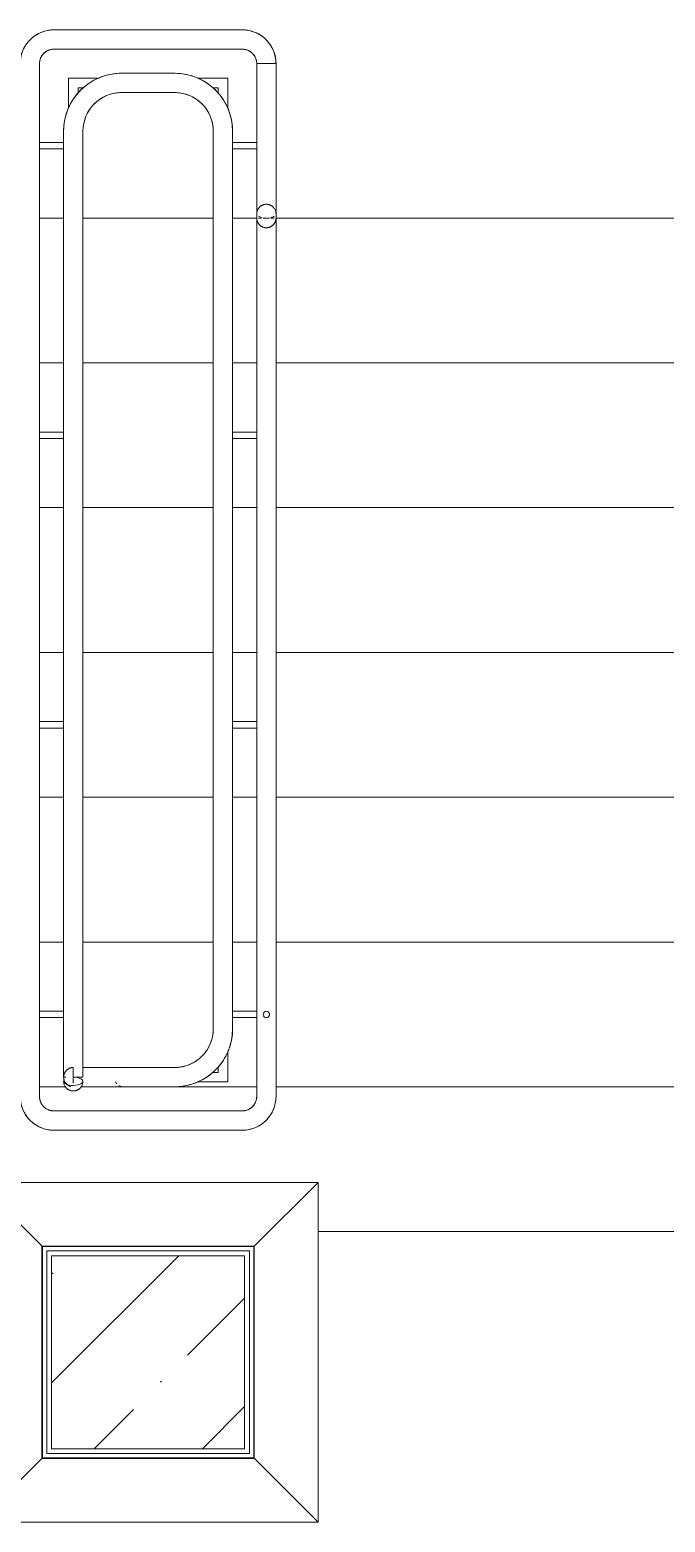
# Model space of a CAD drawing. Header units: millimetres. Extents: x -515342 to 330399, y -224905 to 507333.
# Drawn here: x -322338 to -321022, y -44051 to -40959 of the extents above; entities that cross this region are included whole.
import ezdxf

# ---------------------------------------------------------------- set-up
doc = ezdxf.new("R2010")
doc.units = ezdxf.units.MM
doc.layers.get('0').update_dxf_attribs({"lineweight": 0})
for name, color, linetype, lineweight in [('Лестницы', 7, 'Continuous', 0), ('Несущие колонны', 7, 'Continuous', 0), ('Ограждение', 7, 'Continuous', 0), ('Стены отделка', 7, 'Continuous', 0), ('Стены перегородки', 7, 'Continuous', 0), ('Стены штриховка', 7, 'Continuous', 0)]:
    doc.layers.add(name, color=color, linetype=linetype, lineweight=lineweight)

# ---------------------------------------------------------------- blocks, each defined once
blk = doc.blocks.new('Ограждение - АР_Ограждение_Балясина_D40_900-10028987-О_АР_П_1_0_000_План 1 этажа')
at = {"layer": 'Ограждение'}
for p, q in [((-20, 6.7), (-60, 6.7)), ((-60, -6.7), (-20, -6.7))]:
    blk.add_line(p, q, dxfattribs=at)
at = {"layer": 'Ограждение', "flags": 128}
for points in [[(-69.7, 6.7), (-68.6, 6.7), (-67.4, 6.7), (-66.3, 6.7), (-65.1, 6.7), (-63.9, 6.7), (-62.7, 6.7), (-61.5, 6.7), (-60.3, 6.7), (-60, 6.7)], [(-60, -6.7), (-61.2, -6.7), (-62.4, -6.7), (-63.6, -6.7), (-64.8, -6.7), (-66, -6.7), (-67.1, -6.7), (-68.3, -6.7), (-69.4, -6.7)]]:
    blk.add_lwpolyline(points, dxfattribs=at)
blk = doc.blocks.new('Ограждение - АР_Ограждение_Балясина_D40_900-10240718-О_АР_П_1_0_000_План 1 этажа')
at = {"layer": 'Ограждение'}
for p, q in [((-20, 6.7), (-60, 6.7)), ((-60, -6.7), (-20, -6.7))]:
    blk.add_line(p, q, dxfattribs=at)
at = {"layer": 'Ограждение', "flags": 128}
for points in [[(-69.7, 6.7), (-68.6, 6.7), (-67.4, 6.7), (-66.3, 6.7), (-65.1, 6.7), (-63.9, 6.7), (-62.7, 6.7), (-61.5, 6.7), (-60.3, 6.7), (-60, 6.7)], [(-60, -6.7), (-61.2, -6.7), (-62.4, -6.7), (-63.6, -6.7), (-64.8, -6.7), (-66, -6.7), (-67.1, -6.7), (-68.3, -6.7), (-69.4, -6.7)]]:
    blk.add_lwpolyline(points, dxfattribs=at)
blk = doc.blocks.new('Ограждение - АР_Ограждение_Балясина_D40_900-10240720-О_АР_П_1_0_000_План 1 этажа')
at = {"layer": 'Ограждение'}
for p, q in [((-20, 6.7), (-60, 6.7)), ((-60, -6.7), (-20, -6.7))]:
    blk.add_line(p, q, dxfattribs=at)
at = {"layer": 'Ограждение', "flags": 128}
for points in [[(-96.7, 0), (-96.7, 0.3), (-96.6, 0.5), (-96.6, 0.8), (-96.6, 1.1), (-96.5, 1.3), (-96.5, 1.6), (-96.4, 1.8), (-96.3, 2.1), (-96.2, 2.3), (-96.1, 2.6), (-96, 2.8), (-95.9, 3.1), (-95.8, 3.3)], [(-69.7, 6.7), (-68.6, 6.7), (-67.4, 6.7), (-66.3, 6.7), (-65.1, 6.7), (-63.9, 6.7), (-62.7, 6.7), (-61.5, 6.7), (-60.3, 6.7), (-60, 6.7)], [(-95.9, -3.1), (-96, -2.9), (-96.1, -2.7), (-96.2, -2.4), (-96.3, -2.2), (-96.4, -1.9), (-96.5, -1.7), (-96.5, -1.4), (-96.6, -1.1), (-96.6, -0.9), (-96.6, -0.6), (-96.7, -0.3), (-96.7, -0.1), (-96.7, 0)], [(-87.5, -6.7), (-88, -6.7), (-88.4, -6.7)], [(-60, -6.7), (-61.2, -6.7), (-62.4, -6.7), (-63.6, -6.7), (-64.8, -6.7), (-66, -6.7), (-67.1, -6.7), (-68.3, -6.7), (-69.4, -6.7)]]:
    blk.add_lwpolyline(points, dxfattribs=at)
at = {"layer": 'Ограждение'}
for start, end in [(360, 180), (180, 360)]:
    blk.add_arc((-90, 0), 6.67, start, end, dxfattribs=at)
blk = doc.blocks.new('Ограждение - Ограждение-9707916-О_АР_П_1_0_000_План 1 этажа')
at = {"layer": 'Ограждение'}
for p, q in [((52495, -5460), (52558.3, -5460)), ((52495, -5523.3), (52495, -5460)), ((52761.7, -5460), (52825, -5460)), ((52825, -5460), (52825, -5523.3)), ((52515, -5480), (52526.5, -5480)), ((52515, -5491.7), (52515, -5480)), ((52793.3, -5480), (52805, -5480)), ((52805, -5480), (52805, -5491.5)), ((52825, -7476.7), (52825, -7540)), ((52805, -7508.3), (52805, -7520)), ((52825, -7540), (52761.7, -7540)), ((52805, -7520), (52793.5, -7520))]:
    blk.add_line(p, q, dxfattribs=at)
at = {"extrusion": (0, 0, -1), "zscale": -1, "rotation": 180}
for name, p in [('Ограждение - АР_Ограждение_Балясина_D40_900-10028987-О_АР_П_1_0_000_План 1 этажа', (-52505, -5600)), ('Ограждение - АР_Ограждение_Балясина_D40_900-10240718-О_АР_П_1_0_000_План 1 этажа', (-52505, -6200)), ('Ограждение - АР_Ограждение_Балясина_D40_900-10240718-О_АР_П_1_0_000_План 1 этажа', (-52505, -6800)), ('Ограждение - АР_Ограждение_Балясина_D40_900-10240718-О_АР_П_1_0_000_План 1 этажа', (-52505, -7400))]:
    blk.add_blockref(name, p, dxfattribs=at)
at = {"extrusion": (0, 0, -1), "zscale": -1}
for name, p in [('Ограждение - АР_Ограждение_Балясина_D40_900-10028987-О_АР_П_1_0_000_План 1 этажа', (-52815, -5600)), ('Ограждение - АР_Ограждение_Балясина_D40_900-10240718-О_АР_П_1_0_000_План 1 этажа', (-52815, -6200)), ('Ограждение - АР_Ограждение_Балясина_D40_900-10240718-О_АР_П_1_0_000_План 1 этажа', (-52815, -6800)), ('Ограждение - АР_Ограждение_Балясина_D40_900-10240720-О_АР_П_1_0_000_План 1 этажа', (-52815, -7400))]:
    blk.add_blockref(name, p, dxfattribs=at)
blk = doc.blocks.new('Тип верхнего поручня - Верхний поручень_Внутренний_-9708042-О_АР_П_1_0_000_План 1 этажа')
at = {"layer": 'Ограждение'}
for p, q in [((52715, -5450), (52605, -5450)), ((52605, -5490), (52715, -5490)), ((52485, -5570), (52485, -5727.5)), ((52525, -5727.5), (52525, -5570)), ((52795, -5570), (52795, -5727.5)), ((52835, -5727.5), (52835, -5570)), ((52485, -5761.8), (52485, -7530)), ((52525, -7530), (52525, -5761.8)), ((52795, -5761.8), (52795, -7275.7)), ((52835, -7275.7), (52835, -5761.8)), ((52795, -7327.1), (52795, -7430)), ((52835, -7430), (52835, -7327.1)), ((52609.6, -7510), (52525, -7510)), ((52715, -7510), (52689.6, -7510)), ((52507.1, -7530), (52505, -7530)), ((52520, -7550), (52609.6, -7550)), ((52689.6, -7550), (52715, -7550))]:
    blk.add_line(p, q, dxfattribs=at)
at = {"layer": 'Ограждение', "flags": 128}
for points in [[(52605, -5450), (52600.2, -5450.1), (52595.4, -5450.4), (52590.6, -5450.9), (52585.9, -5451.5), (52581.2, -5452.4), (52576.5, -5453.4), (52571.8, -5454.7), (52567.3, -5456.1), (52562.7, -5457.7), (52558.3, -5459.5), (52553.9, -5461.4), (52549.6, -5463.6), (52545.4, -5465.9), (52541.3, -5468.3), (52537.2, -5471), (52533.3, -5473.7), (52529.5, -5476.7), (52525.9, -5479.8), (52522.3, -5483), (52518.9, -5486.4), (52515.6, -5489.9), (52512.5, -5493.5), (52509.5, -5497.3), (52506.7, -5501.2), (52504, -5505.2), (52501.5, -5509.3), (52499.2, -5513.4), (52497, -5517.7), (52495, -5522.1), (52493.2, -5526.5), (52491.5, -5531), (52490, -5535.6), (52488.8, -5540.2), (52487.7, -5544.9), (52486.7, -5549.6), (52486, -5554.3), (52485.5, -5559.1), (52485.2, -5563.9), (52485, -5568.7), (52485, -5570)], [(52835, -5570), (52834.9, -5565.2), (52834.6, -5560.4), (52834.1, -5555.6), (52833.5, -5550.9), (52832.6, -5546.2), (52831.6, -5541.5), (52830.3, -5536.8), (52828.9, -5532.3), (52827.3, -5527.7), (52825.5, -5523.3), (52823.6, -5518.9), (52821.4, -5514.6), (52819.1, -5510.4), (52816.7, -5506.3), (52814, -5502.2), (52811.3, -5498.3), (52808.3, -5494.5), (52805.2, -5490.9), (52802, -5487.3), (52798.6, -5483.9), (52795.1, -5480.6), (52791.5, -5477.5), (52787.7, -5474.5), (52783.8, -5471.7), (52779.8, -5469), (52775.7, -5466.5), (52771.6, -5464.2), (52767.3, -5462), (52762.9, -5460), (52758.5, -5458.2), (52754, -5456.5), (52749.4, -5455), (52744.8, -5453.8), (52740.1, -5452.7), (52735.4, -5451.7), (52730.7, -5451), (52725.9, -5450.5), (52721.1, -5450.2), (52716.3, -5450), (52715, -5450)], [(52525, -5570), (52525.1, -5566.8), (52525.3, -5563.6), (52525.6, -5560.4), (52526, -5557.3), (52526.6, -5554.1), (52527.3, -5551), (52528.1, -5547.9), (52529.1, -5544.8), (52530.1, -5541.8), (52531.3, -5538.8), (52532.6, -5535.9), (52534, -5533.1), (52535.6, -5530.2), (52537.2, -5527.5), (52539, -5524.8), (52540.8, -5522.2), (52542.8, -5519.7), (52544.9, -5517.2), (52547, -5514.9), (52549.3, -5512.6), (52551.6, -5510.4), (52554, -5508.3), (52556.5, -5506.4), (52559.1, -5504.5), (52561.8, -5502.7), (52564.5, -5501), (52567.3, -5499.4), (52570.1, -5498), (52573.1, -5496.7), (52576, -5495.4), (52579, -5494.3), (52582.1, -5493.4), (52585.1, -5492.5), (52588.3, -5491.8), (52591.4, -5491.2), (52594.6, -5490.7), (52597.7, -5490.3), (52600.9, -5490.1), (52604.1, -5490), (52605, -5490)], [(52715, -5490), (52718.2, -5490.1), (52721.4, -5490.3), (52724.6, -5490.6), (52727.7, -5491), (52730.9, -5491.6), (52734, -5492.3), (52737.1, -5493.1), (52740.2, -5494.1), (52743.2, -5495.1), (52746.2, -5496.3), (52749.1, -5497.6), (52751.9, -5499), (52754.8, -5500.6), (52757.5, -5502.2), (52760.2, -5504), (52762.8, -5505.8), (52765.3, -5507.8), (52767.8, -5509.9), (52770.1, -5512), (52772.4, -5514.3), (52774.6, -5516.6), (52776.7, -5519), (52778.6, -5521.5), (52780.5, -5524.1), (52782.3, -5526.8), (52784, -5529.5), (52785.6, -5532.3), (52787, -5535.1), (52788.3, -5538.1), (52789.6, -5541), (52790.7, -5544), (52791.6, -5547.1), (52792.5, -5550.1), (52793.2, -5553.3), (52793.8, -5556.4), (52794.3, -5559.6), (52794.7, -5562.7), (52794.9, -5565.9), (52795, -5569.1), (52795, -5570)], [(52485, -5727.5), (52485, -5730.7), (52485, -5733.9), (52485, -5737), (52485, -5740.2), (52485, -5743.4), (52485, -5746.5), (52485, -5749.6), (52485, -5752.6), (52485, -5755.6), (52485, -5758.6), (52485, -5761.5), (52485, -5761.8)], [(52525, -5761.8), (52525, -5758.9), (52525, -5755.9), (52525, -5752.9), (52525, -5749.8), (52525, -5746.7), (52525, -5743.6), (52525, -5740.5), (52525, -5737.3), (52525, -5734.1), (52525, -5730.9), (52525, -5727.7), (52525, -5727.5)], [(52795, -5727.5), (52795, -5730.7), (52795, -5733.9), (52795, -5737), (52795, -5740.2), (52795, -5743.4), (52795, -5746.5), (52795, -5749.6), (52795, -5752.6), (52795, -5755.6), (52795, -5758.6), (52795, -5761.5), (52795, -5761.8)], [(52835, -5761.8), (52835, -5758.9), (52835, -5755.9), (52835, -5752.9), (52835, -5749.8), (52835, -5746.7), (52835, -5743.6), (52835, -5740.5), (52835, -5737.3), (52835, -5734.1), (52835, -5730.9), (52835, -5727.7), (52835, -5727.5)], [(52795, -7327.1), (52795, -7322.3), (52795, -7317.6), (52795, -7312.8), (52795, -7308), (52795, -7303.3), (52795, -7298.6), (52795, -7294), (52795, -7289.4), (52795, -7284.9), (52795, -7280.4), (52795, -7276), (52795, -7275.7)], [(52835, -7275.7), (52835, -7280), (52835, -7284.5), (52835, -7289), (52835, -7293.6), (52835, -7298.2), (52835, -7302.9), (52835, -7307.6), (52835, -7312.4), (52835, -7317.1), (52835, -7321.9), (52835, -7326.7), (52835, -7327.1)], [(52715, -7550), (52719.8, -7549.9), (52724.6, -7549.6), (52729.4, -7549.1), (52734.1, -7548.5), (52738.8, -7547.6), (52743.5, -7546.6), (52748.2, -7545.3), (52752.7, -7543.9), (52757.3, -7542.3), (52761.7, -7540.5), (52766.1, -7538.6), (52770.4, -7536.4), (52774.6, -7534.1), (52778.7, -7531.7), (52782.8, -7529), (52786.7, -7526.3), (52790.5, -7523.3), (52794.1, -7520.2), (52797.7, -7517), (52801.1, -7513.6), (52804.4, -7510.1), (52807.5, -7506.5), (52810.5, -7502.7), (52813.3, -7498.8), (52816, -7494.8), (52818.5, -7490.7), (52820.8, -7486.6), (52823, -7482.3), (52825, -7477.9), (52826.8, -7473.5), (52828.5, -7469), (52830, -7464.4), (52831.2, -7459.8), (52832.3, -7455.1), (52833.3, -7450.4), (52834, -7445.7), (52834.5, -7440.9), (52834.8, -7436.1), (52835, -7431.3), (52835, -7430)], [(52795, -7430), (52794.9, -7433.2), (52794.7, -7436.4), (52794.4, -7439.6), (52794, -7442.7), (52793.4, -7445.9), (52792.7, -7449), (52791.9, -7452.1), (52790.9, -7455.2), (52789.9, -7458.2), (52788.7, -7461.2), (52787.4, -7464.1), (52786, -7466.9), (52784.4, -7469.8), (52782.8, -7472.5), (52781, -7475.2), (52779.2, -7477.8), (52777.2, -7480.3), (52775.1, -7482.8), (52773, -7485.1), (52770.7, -7487.4), (52768.4, -7489.6), (52766, -7491.7), (52763.5, -7493.6), (52760.9, -7495.5), (52758.2, -7497.3), (52755.5, -7499), (52752.7, -7500.6), (52749.9, -7502), (52746.9, -7503.3), (52744, -7504.6), (52741, -7505.7), (52737.9, -7506.6), (52734.9, -7507.5), (52731.7, -7508.2), (52728.6, -7508.8), (52725.4, -7509.3), (52722.3, -7509.7), (52719.1, -7509.9), (52715.9, -7510), (52715, -7510)], [(52689.6, -7510), (52686.4, -7510), (52683.2, -7510), (52680, -7510), (52676.9, -7510), (52673.7, -7510), (52670.6, -7510), (52667.5, -7510), (52664.4, -7510), (52661.4, -7510), (52658.4, -7510), (52655.5, -7510), (52652.7, -7510), (52649.8, -7510), (52647.1, -7510), (52644.4, -7510), (52641.8, -7510), (52639.3, -7510), (52636.8, -7510), (52634.5, -7510), (52632.2, -7510), (52630, -7510), (52627.9, -7510), (52626, -7510), (52624.1, -7510), (52622.3, -7510), (52620.6, -7510), (52619, -7510), (52617.6, -7510), (52616.3, -7510), (52615, -7510), (52613.9, -7510), (52613, -7510), (52612.1, -7510), (52611.4, -7510), (52610.8, -7510), (52610.3, -7510), (52609.9, -7510), (52609.7, -7510), (52609.6, -7510), (52609.6, -7510)], [(52609.6, -7550), (52609.7, -7550), (52609.9, -7550), (52610.2, -7550), (52610.6, -7550), (52611.2, -7550), (52611.9, -7550), (52612.7, -7550), (52613.7, -7550), (52614.7, -7550), (52615.9, -7550), (52617.2, -7550), (52618.6, -7550), (52620.2, -7550), (52621.8, -7550), (52623.6, -7550), (52625.4, -7550), (52627.4, -7550), (52629.5, -7550), (52631.6, -7550), (52633.9, -7550), (52636.2, -7550), (52638.6, -7550), (52641.1, -7550), (52643.7, -7550), (52646.4, -7550), (52649.1, -7550), (52651.9, -7550), (52654.7, -7550), (52657.7, -7550), (52660.6, -7550), (52663.6, -7550), (52666.7, -7550), (52669.7, -7550), (52672.9, -7550), (52676, -7550), (52679.2, -7550), (52682.3, -7550), (52685.5, -7550), (52688.7, -7550), (52689.6, -7550)]]:
    blk.add_lwpolyline(points, dxfattribs=at)
at = {"layer": 'Ограждение'}
for points in [[(52604.4, -7510.7), (52606.1, -7510.2), (52607.9, -7510), (52609.6, -7510)], [(52609.6, -7510), (52610, -7510), (52610.5, -7510), (52610.9, -7510)], [(52612.5, -7549.8), (52611.5, -7549.9), (52610.6, -7550), (52609.6, -7550)]]:
    blk.add_open_spline(points, degree=3, dxfattribs=at)
for points, knots in [([(52595.5, -7544.1), (52595.1, -7543.8), (52594.6, -7543.2), (52593.4, -7541.8), (52592.7, -7540.8), (52592.3, -7540)], [-0.75, -0.75, -0.75, -0.75, -0.72916667, -0.70833333, -0.66666667, -0.66666667, -0.66666667, -0.66666667]), ([(52609.6, -7550), (52607.9, -7550), (52605.2, -7549.7), (52601.9, -7548.5), (52600.4, -7547.8), (52599.6, -7547.3)], [-1, -1, -1, -1, -0.9166667, -0.875, -0.8333333, -0.8333333, -0.8333333, -0.8333333])]:
    blk.add_open_spline(points, degree=3, knots=knots, dxfattribs=at)
blk = doc.blocks.new('Тип верхнего поручня - АР_Ограждение_Ограничение_D40-V54-О_АР_П_1_0_000_План 1 этажа')
at = {"layer": 'Ограждение', "flags": 128}
for points in [[(52485, -7538.6), (52485.1, -7540.4), (52485.3, -7542.3), (52485.7, -7544), (52486.3, -7545.6), (52486.9, -7547.1), (52487.6, -7548.5), (52488.4, -7549.7), (52489.2, -7550.8), (52490, -7551.8), (52490.8, -7552.6), (52491.5, -7553.4), (52492.3, -7554), (52493, -7554.6), (52493.7, -7555.1), (52494.4, -7555.5), (52495, -7555.9), (52495.6, -7556.2), (52496.2, -7556.5), (52496.8, -7556.8), (52497.3, -7557), (52497.8, -7557.2), (52498.3, -7557.4), (52498.8, -7557.6), (52499.2, -7557.7), (52499.7, -7557.9), (52500.1, -7558), (52500.5, -7558.1), (52500.9, -7558.2), (52501.3, -7558.2), (52501.7, -7558.3), (52502.1, -7558.4), (52502.5, -7558.4), (52502.8, -7558.5), (52503.2, -7558.5), (52503.5, -7558.5), (52503.9, -7558.5), (52504.2, -7558.6), (52504.6, -7558.6), (52504.9, -7558.6), (52505, -7558.6)], [(52525, -7538.6), (52524.9, -7540.4), (52524.7, -7542.3), (52524.3, -7544), (52523.7, -7545.6), (52523.1, -7547.1), (52522.4, -7548.5), (52521.6, -7549.7), (52520.8, -7550.8), (52520, -7551.8), (52519.2, -7552.6), (52518.5, -7553.4), (52517.7, -7554), (52517, -7554.6), (52516.3, -7555.1), (52515.6, -7555.5), (52515, -7555.9), (52514.4, -7556.2), (52513.8, -7556.5), (52513.2, -7556.8), (52512.7, -7557), (52512.2, -7557.2), (52511.7, -7557.4), (52511.2, -7557.6), (52510.8, -7557.7), (52510.3, -7557.9), (52509.9, -7558), (52509.5, -7558.1), (52509.1, -7558.2), (52508.7, -7558.2), (52508.3, -7558.3), (52507.9, -7558.4), (52507.5, -7558.4), (52507.2, -7558.5), (52506.8, -7558.5), (52506.5, -7558.5), (52506.1, -7558.5), (52505.8, -7558.6), (52505.4, -7558.6), (52505.1, -7558.6), (52505, -7558.6)]]:
    blk.add_lwpolyline(points, dxfattribs=at)
at = {"layer": 'Ограждение'}
for start_param, end_param in [(2.969507, 4.712389), (4.712389, 7.853982)]:
    blk.add_ellipse((52505, -7538.6), major_axis=(20, 0), ratio=0.429057, start_param=start_param, end_param=end_param, dxfattribs=at)
blk = doc.blocks.new('Тип верхнего поручня - АР_Ограждение_Ограничение_D40-V55-О_АР_П_1_0_000_План 1 этажа')
at = {"layer": 'Ограждение'}
for p, q in [((0, 0), (0, 12.5)), ((0, -20), (0, 0))]:
    blk.add_line(p, q, dxfattribs=at)
at = {"layer": 'Ограждение', "flags": 128}
for points in [[(20, 0), (20, -0.8), (19.9, -1.6), (19.9, -2.4), (19.7, -3.2), (19.6, -4), (19.4, -4.8), (19.2, -5.5), (19, -6.3), (18.7, -7), (18.4, -7.8), (18.1, -8.5), (17.7, -9.2), (17.4, -9.9), (16.9, -10.6), (16.5, -11.3), (16, -11.9), (15.6, -12.6), (15, -13.2), (14.5, -13.8), (13.9, -14.3), (13.3, -14.9), (12.7, -15.4), (12.1, -15.9), (11.5, -16.4), (10.8, -16.8), (10.1, -17.2), (9.4, -17.6), (8.7, -18), (8, -18.3), (7.2, -18.6), (6.5, -18.9), (5.7, -19.2), (5, -19.4), (4.2, -19.6), (3.4, -19.7), (2.6, -19.8), (1.8, -19.9), (1, -20), (0.2, -20), (0, -20)], [(5.5, 19.2), (6.3, 19), (7, 18.7), (7.8, 18.4), (8.5, 18.1), (9.2, 17.7), (9.9, 17.4), (10.6, 16.9), (11.3, 16.5), (11.9, 16), (12.6, 15.6), (13.2, 15), (13.8, 14.5), (14.3, 13.9), (14.9, 13.3), (15.4, 12.7), (15.9, 12.1), (16.4, 11.5), (16.8, 10.8), (17.2, 10.1), (17.6, 9.4), (18, 8.7), (18.3, 8), (18.6, 7.2), (18.9, 6.5), (19.2, 5.7), (19.4, 5), (19.6, 4.2), (19.7, 3.4), (19.8, 2.6), (19.9, 1.8), (20, 1), (20, 0.2), (20, 0)]]:
    blk.add_lwpolyline(points, dxfattribs=at)
blk = doc.blocks.new('Тип верхнего поручня - Верхний поручень_Внутренний_-V56-О_АР_П_1_0_000_План 1 этажа')
at = {"layer": 'Ограждение'}
for p, q in [((52605, -5450), (52715, -5450)), ((52605, -5490), (52715, -5490)), ((52485, -5727.5), (52485, -5570)), ((52525, -5727.5), (52525, -5570)), ((52795, -5570), (52795, -5727.5)), ((52835, -5570), (52835, -5727.5)), ((52485, -5770.4), (52485, -5727.5)), ((52525, -5770.4), (52525, -5727.5)), ((52795, -5727.5), (52795, -5770.4)), ((52835, -5727.5), (52835, -5770.4)), ((52485, -7530), (52485, -5770.4)), ((52525, -7530), (52525, -5770.4)), ((52795, -5770.4), (52795, -7284.2)), ((52835, -5770.4), (52835, -7284.2)), ((52795, -7284.2), (52795, -7327.1)), ((52835, -7284.2), (52835, -7327.1)), ((52795, -7327.1), (52795, -7430)), ((52835, -7327.1), (52835, -7430)), ((52589.6, -7510), (52525, -7510)), ((52689.6, -7510), (52589.6, -7510)), ((52715, -7510), (52689.6, -7510)), ((52485, -7530), (52489.5, -7530)), ((52505, -7530), (52525, -7530)), ((52589.6, -7550), (52520, -7550)), ((52689.6, -7550), (52589.6, -7550)), ((52715, -7550), (52689.6, -7550))]:
    blk.add_line(p, q, dxfattribs=at)
for centre, radius, start, end in [((52605, -5570), 120, 90, 180), ((52715, -5570), 120, 0, 90), ((52605, -5570), 80, 90, 180), ((52715, -5570), 80, 360, 90), ((52715, -7430), 80, 270, 0), ((52715, -7430), 120, 270, 0)]:
    blk.add_arc(centre, radius, start, end, dxfattribs=at)
blk = doc.blocks.new('Тип перил - Перила_Внутренний_-9708056-О_АР_П_1_0_000_План 1 этажа')
at = {"layer": 'Ограждение'}
for p, q in [((52855, -5360), (52465, -5360)), ((52465, -5400), (52855, -5400)), ((52395, -5430), (52395, -5738.7)), ((52435, -5738.7), (52435, -5430)), ((52885, -5430), (52885, -5738.7)), ((52925, -5738.7), (52925, -5430)), ((52395, -5751.6), (52395, -7531.2)), ((52435, -7531.2), (52435, -5751.6)), ((52885, -5751.6), (52885, -7531.2)), ((52925, -7531.2), (52925, -5751.6)), ((52395, -7561.3), (52395, -7570)), ((52435, -7570), (52435, -7561.3)), ((52885, -7561.3), (52885, -7570)), ((52925, -7570), (52925, -7561.3)), ((52855, -7600), (52465, -7600)), ((52465, -7640), (52855, -7640))]:
    blk.add_line(p, q, dxfattribs=at)
at = {"layer": 'Ограждение', "flags": 128}
for points in [[(52465, -5360), (52462.2, -5360.1), (52459.4, -5360.2), (52456.6, -5360.5), (52453.8, -5360.9), (52451.1, -5361.4), (52448.4, -5362), (52445.7, -5362.7), (52443, -5363.6), (52440.3, -5364.5), (52437.7, -5365.5), (52435.2, -5366.7), (52432.7, -5367.9), (52430.2, -5369.3), (52427.8, -5370.7), (52425.5, -5372.2), (52423.2, -5373.9), (52421, -5375.6), (52418.8, -5377.4), (52416.8, -5379.3), (52414.8, -5381.2), (52412.9, -5383.3), (52411, -5385.4), (52409.3, -5387.6), (52407.7, -5389.9), (52406.1, -5392.2), (52404.6, -5394.6), (52403.3, -5397), (52402, -5399.5), (52400.8, -5402), (52399.8, -5404.6), (52398.8, -5407.3), (52397.9, -5409.9), (52397.2, -5412.6), (52396.5, -5415.4), (52396, -5418.1), (52395.6, -5420.9), (52395.3, -5423.7), (52395.1, -5426.4), (52395, -5429.2), (52395, -5430)], [(52925, -5430), (52924.9, -5427.2), (52924.8, -5424.4), (52924.5, -5421.6), (52924.1, -5418.8), (52923.6, -5416.1), (52923, -5413.4), (52922.3, -5410.7), (52921.4, -5408), (52920.5, -5405.3), (52919.5, -5402.7), (52918.3, -5400.2), (52917.1, -5397.7), (52915.7, -5395.2), (52914.3, -5392.8), (52912.8, -5390.5), (52911.1, -5388.2), (52909.4, -5386), (52907.6, -5383.8), (52905.7, -5381.8), (52903.8, -5379.8), (52901.7, -5377.9), (52899.6, -5376), (52897.4, -5374.3), (52895.1, -5372.7), (52892.8, -5371.1), (52890.4, -5369.6), (52888, -5368.3), (52885.5, -5367), (52883, -5365.8), (52880.4, -5364.8), (52877.7, -5363.8), (52875.1, -5362.9), (52872.4, -5362.2), (52869.6, -5361.5), (52866.9, -5361), (52864.1, -5360.6), (52861.3, -5360.3), (52858.6, -5360.1), (52855.8, -5360), (52855, -5360)], [(52435, -5430), (52435, -5428.8), (52435.1, -5427.6), (52435.2, -5426.4), (52435.4, -5425.2), (52435.6, -5424), (52435.9, -5422.9), (52436.2, -5421.7), (52436.5, -5420.6), (52436.9, -5419.4), (52437.4, -5418.3), (52437.9, -5417.2), (52438.4, -5416.1), (52439, -5415.1), (52439.6, -5414.1), (52440.2, -5413.1), (52440.9, -5412.1), (52441.7, -5411.1), (52442.4, -5410.2), (52443.3, -5409.3), (52444.1, -5408.5), (52445, -5407.7), (52445.9, -5406.9), (52446.8, -5406.1), (52447.8, -5405.4), (52448.8, -5404.8), (52449.8, -5404.1), (52450.9, -5403.5), (52451.9, -5403), (52453, -5402.5), (52454.1, -5402), (52455.3, -5401.6), (52456.4, -5401.3), (52457.6, -5400.9), (52458.7, -5400.7), (52459.9, -5400.4), (52461.1, -5400.3), (52462.3, -5400.1), (52463.5, -5400), (52464.7, -5400), (52465, -5400)], [(52855, -5400), (52856.2, -5400), (52857.4, -5400.1), (52858.6, -5400.2), (52859.8, -5400.4), (52861, -5400.6), (52862.1, -5400.9), (52863.3, -5401.2), (52864.4, -5401.5), (52865.6, -5401.9), (52866.7, -5402.4), (52867.8, -5402.9), (52868.9, -5403.4), (52869.9, -5404), (52870.9, -5404.6), (52871.9, -5405.2), (52872.9, -5405.9), (52873.9, -5406.7), (52874.8, -5407.4), (52875.7, -5408.3), (52876.5, -5409.1), (52877.3, -5410), (52878.1, -5410.9), (52878.9, -5411.8), (52879.6, -5412.8), (52880.2, -5413.8), (52880.9, -5414.8), (52881.5, -5415.9), (52882, -5416.9), (52882.5, -5418), (52883, -5419.1), (52883.4, -5420.3), (52883.7, -5421.4), (52884.1, -5422.6), (52884.3, -5423.7), (52884.6, -5424.9), (52884.7, -5426.1), (52884.9, -5427.3), (52885, -5428.5), (52885, -5429.7), (52885, -5430)], [(52395, -5738.7), (52395, -5739.9), (52395, -5741.1), (52395, -5742.3), (52395, -5743.5), (52395, -5744.7), (52395, -5745.9), (52395, -5747), (52395, -5748.2), (52395, -5749.3), (52395, -5750.4), (52395, -5751.5), (52395, -5751.6)], [(52435, -5751.6), (52435, -5750.5), (52435, -5749.4), (52435, -5748.3), (52435, -5747.1), (52435, -5746), (52435, -5744.8), (52435, -5743.6), (52435, -5742.4), (52435, -5741.2), (52435, -5740), (52435, -5738.8), (52435, -5738.7)], [(52885, -5738.7), (52885, -5739.9), (52885, -5741.1), (52885, -5742.3), (52885, -5743.5), (52885, -5744.7), (52885, -5745.9), (52885, -5747), (52885, -5748.2), (52885, -5749.3), (52885, -5750.4), (52885, -5751.5), (52885, -5751.6)], [(52925, -5751.6), (52925, -5750.5), (52925, -5749.4), (52925, -5748.3), (52925, -5747.1), (52925, -5746), (52925, -5744.8), (52925, -5743.6), (52925, -5742.4), (52925, -5741.2), (52925, -5740), (52925, -5738.8), (52925, -5738.7)], [(52395, -7561.3), (52395, -7558.5), (52395, -7555.7), (52395, -7552.9), (52395, -7550.1), (52395, -7547.4), (52395, -7544.6), (52395, -7541.9), (52395, -7539.3), (52395, -7536.6), (52395, -7534), (52395, -7531.5), (52395, -7531.2)], [(52435, -7531.2), (52435, -7533.8), (52435, -7536.4), (52435, -7539), (52435, -7541.7), (52435, -7544.4), (52435, -7547.1), (52435, -7549.9), (52435, -7552.7), (52435, -7555.4), (52435, -7558.2), (52435, -7561), (52435, -7561.3)], [(52885, -7561.3), (52885, -7558.5), (52885, -7555.7), (52885, -7552.9), (52885, -7550.1), (52885, -7547.4), (52885, -7544.6), (52885, -7541.9), (52885, -7539.3), (52885, -7536.6), (52885, -7534), (52885, -7531.5), (52885, -7531.2)], [(52925, -7531.2), (52925, -7533.8), (52925, -7536.4), (52925, -7539), (52925, -7541.7), (52925, -7544.4), (52925, -7547.1), (52925, -7549.9), (52925, -7552.7), (52925, -7555.4), (52925, -7558.2), (52925, -7561), (52925, -7561.3)], [(52395, -7570), (52395.1, -7572.8), (52395.2, -7575.6), (52395.5, -7578.4), (52395.9, -7581.2), (52396.4, -7583.9), (52397, -7586.6), (52397.7, -7589.3), (52398.6, -7592), (52399.5, -7594.7), (52400.5, -7597.3), (52401.7, -7599.8), (52402.9, -7602.3), (52404.3, -7604.8), (52405.7, -7607.2), (52407.2, -7609.5), (52408.9, -7611.8), (52410.6, -7614), (52412.4, -7616.2), (52414.3, -7618.2), (52416.2, -7620.2), (52418.3, -7622.1), (52420.4, -7624), (52422.6, -7625.7), (52424.9, -7627.3), (52427.2, -7628.9), (52429.6, -7630.4), (52432, -7631.7), (52434.5, -7633), (52437, -7634.2), (52439.6, -7635.2), (52442.3, -7636.2), (52444.9, -7637.1), (52447.6, -7637.8), (52450.4, -7638.5), (52453.1, -7639), (52455.9, -7639.4), (52458.7, -7639.7), (52461.4, -7639.9), (52464.2, -7640), (52465, -7640)], [(52465, -7600), (52463.8, -7600), (52462.6, -7599.9), (52461.4, -7599.8), (52460.2, -7599.6), (52459, -7599.4), (52457.9, -7599.1), (52456.7, -7598.8), (52455.6, -7598.5), (52454.4, -7598.1), (52453.3, -7597.6), (52452.2, -7597.1), (52451.1, -7596.6), (52450.1, -7596), (52449.1, -7595.4), (52448.1, -7594.8), (52447.1, -7594.1), (52446.1, -7593.3), (52445.2, -7592.6), (52444.3, -7591.7), (52443.5, -7590.9), (52442.7, -7590), (52441.9, -7589.1), (52441.1, -7588.2), (52440.4, -7587.2), (52439.8, -7586.2), (52439.1, -7585.2), (52438.5, -7584.1), (52438, -7583.1), (52437.5, -7582), (52437, -7580.9), (52436.6, -7579.7), (52436.3, -7578.6), (52435.9, -7577.4), (52435.7, -7576.3), (52435.4, -7575.1), (52435.3, -7573.9), (52435.1, -7572.7), (52435, -7571.5), (52435, -7570.3), (52435, -7570)], [(52855, -7640), (52857.8, -7639.9), (52860.6, -7639.8), (52863.4, -7639.5), (52866.2, -7639.1), (52868.9, -7638.6), (52871.6, -7638), (52874.3, -7637.3), (52877, -7636.4), (52879.7, -7635.5), (52882.3, -7634.5), (52884.8, -7633.3), (52887.3, -7632.1), (52889.8, -7630.7), (52892.2, -7629.3), (52894.5, -7627.8), (52896.8, -7626.1), (52899, -7624.4), (52901.2, -7622.6), (52903.2, -7620.7), (52905.2, -7618.8), (52907.1, -7616.7), (52909, -7614.6), (52910.7, -7612.4), (52912.3, -7610.1), (52913.9, -7607.8), (52915.4, -7605.4), (52916.7, -7603), (52918, -7600.5), (52919.2, -7598), (52920.2, -7595.4), (52921.2, -7592.7), (52922.1, -7590.1), (52922.8, -7587.4), (52923.5, -7584.6), (52924, -7581.9), (52924.4, -7579.1), (52924.7, -7576.3), (52924.9, -7573.6), (52925, -7570.8), (52925, -7570)], [(52885, -7570), (52885, -7571.2), (52884.9, -7572.4), (52884.8, -7573.6), (52884.6, -7574.8), (52884.4, -7576), (52884.1, -7577.1), (52883.8, -7578.3), (52883.5, -7579.4), (52883.1, -7580.6), (52882.6, -7581.7), (52882.1, -7582.8), (52881.6, -7583.9), (52881, -7584.9), (52880.4, -7585.9), (52879.8, -7586.9), (52879.1, -7587.9), (52878.3, -7588.9), (52877.6, -7589.8), (52876.7, -7590.7), (52875.9, -7591.5), (52875, -7592.3), (52874.1, -7593.1), (52873.2, -7593.9), (52872.2, -7594.6), (52871.2, -7595.2), (52870.2, -7595.9), (52869.1, -7596.5), (52868.1, -7597), (52867, -7597.5), (52865.9, -7598), (52864.7, -7598.4), (52863.6, -7598.7), (52862.4, -7599.1), (52861.3, -7599.3), (52860.1, -7599.6), (52858.9, -7599.7), (52857.7, -7599.9), (52856.5, -7600), (52855.3, -7600), (52855, -7600)]]:
    blk.add_lwpolyline(points, dxfattribs=at)
at = {"layer": 'Ограждение'}
blk.add_ellipse((52905, -5751.6), major_axis=(20, 0), ratio=0.429057, start_param=3.141593, end_param=3.314153, dxfattribs=at)
blk = doc.blocks.new('Тип перил - АР_Ограждение_Ограничение_D40-V57-О_АР_П_1_0_000_План 1 этажа')
at = {"layer": 'Ограждение', "flags": 128}
for points in [[(52885, -5741.4), (52885.1, -5739.6), (52885.3, -5737.7), (52885.7, -5736), (52886.3, -5734.4), (52886.9, -5732.9), (52887.6, -5731.5), (52888.4, -5730.3), (52889.2, -5729.2), (52890, -5728.2), (52890.8, -5727.4), (52891.5, -5726.6), (52892.3, -5726), (52893, -5725.4), (52893.7, -5724.9), (52894.4, -5724.5), (52895, -5724.1), (52895.6, -5723.8), (52896.2, -5723.5), (52896.8, -5723.2), (52897.3, -5723), (52897.8, -5722.8), (52898.3, -5722.6), (52898.8, -5722.4), (52899.2, -5722.3), (52899.7, -5722.1), (52900.1, -5722), (52900.5, -5721.9), (52900.9, -5721.8), (52901.3, -5721.8), (52901.7, -5721.7), (52902.1, -5721.6), (52902.5, -5721.6), (52902.8, -5721.5), (52903.2, -5721.5), (52903.5, -5721.5), (52903.9, -5721.5), (52904.2, -5721.4), (52904.6, -5721.4), (52904.9, -5721.4), (52905, -5721.4)], [(52925, -5741.4), (52924.9, -5739.6), (52924.7, -5737.7), (52924.3, -5736), (52923.7, -5734.4), (52923.1, -5732.9), (52922.4, -5731.5), (52921.6, -5730.3), (52920.8, -5729.2), (52920, -5728.2), (52919.2, -5727.4), (52918.5, -5726.6), (52917.7, -5726), (52917, -5725.4), (52916.3, -5724.9), (52915.6, -5724.5), (52915, -5724.1), (52914.4, -5723.8), (52913.8, -5723.5), (52913.2, -5723.2), (52912.7, -5723), (52912.2, -5722.8), (52911.7, -5722.6), (52911.2, -5722.4), (52910.8, -5722.3), (52910.3, -5722.1), (52909.9, -5722), (52909.5, -5721.9), (52909.1, -5721.8), (52908.7, -5721.8), (52908.3, -5721.7), (52907.9, -5721.6), (52907.5, -5721.6), (52907.2, -5721.5), (52906.8, -5721.5), (52906.5, -5721.5), (52906.1, -5721.5), (52905.8, -5721.4), (52905.4, -5721.4), (52905.1, -5721.4), (52905, -5721.4)]]:
    blk.add_lwpolyline(points, dxfattribs=at)
at = {"layer": 'Ограждение'}
for start_param, end_param in [(3.757146, 4.186638), (4.419699, 4.712389), (4.712389, 5.004131), (5.213006, 5.667647)]:
    blk.add_ellipse((52905, -5741.4), major_axis=(20, 0), ratio=0.429057, start_param=start_param, end_param=end_param, dxfattribs=at)
blk = doc.blocks.new('Тип перил - АР_Ограждение_Ограничение_D40-V58-О_АР_П_1_0_000_План 1 этажа')
at = {"layer": 'Ограждение'}
for p, q in [((0, 9.6), (0, 16.5)), ((0, 0), (0, 6.4)), ((0, -6.4), (0, 0)), ((0, -16.5), (0, -10))]:
    blk.add_line(p, q, dxfattribs=at)
at = {"layer": 'Ограждение', "flags": 128}
for points in [[(0, 20), (0.8, 20), (1.6, 19.9), (2.4, 19.9), (3.2, 19.7), (4, 19.6), (4.8, 19.4), (5.5, 19.2), (6.3, 19), (7, 18.7), (7.8, 18.4), (8.5, 18.1), (9.2, 17.7), (9.9, 17.4), (10.6, 16.9), (11.3, 16.5), (11.9, 16), (12.6, 15.6), (13.2, 15), (13.8, 14.5), (14.3, 13.9), (14.9, 13.3), (15.4, 12.7), (15.9, 12.1), (16.4, 11.5), (16.8, 10.8), (17.2, 10.1), (17.6, 9.4), (18, 8.7), (18.3, 8), (18.6, 7.2), (18.9, 6.5), (19.2, 5.7), (19.4, 5), (19.6, 4.2), (19.7, 3.4), (19.8, 2.6), (19.9, 1.8), (20, 1), (20, 0.2), (20, 0)], [(20, 0), (20, -0.8), (19.9, -1.6), (19.9, -2.4), (19.7, -3.2), (19.6, -4), (19.4, -4.8), (19.2, -5.5), (19, -6.3), (18.7, -7), (18.4, -7.8), (18.1, -8.5), (17.7, -9.2), (17.4, -9.9), (16.9, -10.6), (16.5, -11.3), (16, -11.9), (15.6, -12.6), (15, -13.2), (14.5, -13.8), (13.9, -14.3), (13.3, -14.9), (12.7, -15.4), (12.1, -15.9), (11.5, -16.4), (10.8, -16.8), (10.1, -17.2), (9.4, -17.6), (8.7, -18), (8, -18.3), (7.2, -18.6), (6.5, -18.9), (5.7, -19.2), (5, -19.4), (4.2, -19.6), (3.4, -19.7), (2.6, -19.8), (1.8, -19.9), (1, -20), (0.2, -20), (0, -20)]]:
    blk.add_lwpolyline(points, dxfattribs=at)
blk = doc.blocks.new('Тип перил - Перила_Внутренний_-V59-О_АР_П_1_0_000_План 1 этажа')
at = {"layer": 'Ограждение'}
for p, q in [((52465, -5360), (52855, -5360)), ((52465, -5400), (52855, -5400)), ((52395, -5738.7), (52395, -5430)), ((52435, -5738.7), (52435, -5430)), ((52925, -5430), (52885, -5430)), ((52925, -5430), (52885, -5430)), ((52885, -5430), (52885, -5738.7)), ((52925, -5430), (52925, -5738.7)), ((52395, -5760.2), (52395, -5738.7)), ((52435, -5760.2), (52435, -5738.7)), ((52885, -5738.7), (52885, -5760.2)), ((52925, -5738.7), (52925, -5760.2)), ((52395, -7539.8), (52395, -5760.2)), ((52435, -7539.8), (52435, -5760.2)), ((52885, -5760.2), (52885, -7539.8)), ((52925, -5760.2), (52925, -7539.8)), ((52395, -7561.3), (52395, -7539.8)), ((52435, -7561.3), (52435, -7539.8)), ((52885, -7539.8), (52885, -7561.3)), ((52925, -7539.8), (52925, -7561.3)), ((52395, -7570), (52395, -7561.3)), ((52435, -7570), (52435, -7561.3)), ((52885, -7561.3), (52885, -7570)), ((52925, -7561.3), (52925, -7570)), ((52855, -7600), (52465, -7600)), ((52855, -7640), (52465, -7640))]:
    blk.add_line(p, q, dxfattribs=at)
for centre, radius, start, end in [((52465, -5430), 70, 90, 180), ((52855, -5430), 70, 360, 90), ((52465, -5430), 30, 90, 180), ((52855, -5430), 30, 0, 90), ((52465, -7570), 70, 180, 270), ((52465, -7570), 30, 180, 270), ((52855, -7570), 30, 270, 0), ((52855, -7570), 70, 270, 0)]:
    blk.add_arc(centre, radius, start, end, dxfattribs=at)
blk = doc.blocks.new('Ограждение - Ограждение-10130583-О_АР_П_1_0_000_План 1 этажа')
at = {"layer": 'Ограждение'}
for p, q in [((52441, -7881), (52308, -7748)), ((52308, -7748), (52308, -8452)), ((53012, -7748), (52308, -7748)), ((53012, -7748), (52879, -7881)), ((53012, -7748), (53012, -8452)), ((52441, -8319), (52308, -8452)), ((52879, -8319), (53012, -8452)), ((53012, -8452), (52308, -8452))]:
    blk.add_line(p, q, dxfattribs=at)
blk = doc.blocks.new('СД_Люблино_Фасады_rvt-1-О_АР_П_1_0_000_План 1 этажа')
at = {"layer": 'Лестницы'}
for p, q in [((52434.6, -5750), (52485, -5750)), ((52434.6, -5750), (52485, -5750)), ((52525, -5750), (52795, -5750)), ((52525, -5750), (52795, -5750)), ((52835, -5750), (52885, -5750)), ((52835, -5750), (52885, -5750)), ((52925, -5750), (55985.4, -5750)), ((52925, -5750), (55985.4, -5750)), ((52435, -6050), (52485, -6050)), ((52435, -6050), (52485, -6050)), ((52525, -6050), (52795, -6050)), ((52525, -6050), (52795, -6050)), ((52835, -6050), (52885, -6050)), ((52835, -6050), (52885, -6050)), ((52925, -6050), (55985, -6050)), ((52925, -6050), (55985, -6050)), ((52435, -6350), (52485, -6350)), ((52435, -6350), (52485, -6350)), ((52525, -6350), (52795, -6350)), ((52525, -6350), (52795, -6350)), ((52835, -6350), (52885, -6350)), ((52835, -6350), (52885, -6350)), ((52925, -6350), (55985, -6350)), ((52925, -6350), (55985, -6350)), ((52435, -6650), (52485, -6650)), ((52435, -6650), (52485, -6650)), ((52525, -6650), (52795, -6650)), ((52525, -6650), (52795, -6650)), ((52835, -6650), (52885, -6650)), ((52835, -6650), (52885, -6650)), ((52925, -6650), (55985, -6650)), ((52925, -6650), (55985, -6650)), ((52435, -6950), (52485, -6950)), ((52435, -6950), (52485, -6950)), ((52525, -6950), (52795, -6950)), ((52525, -6950), (52795, -6950)), ((52835, -6950), (52885, -6950)), ((52835, -6950), (52885, -6950)), ((52925, -6950), (55985, -6950)), ((52925, -6950), (55985, -6950)), ((52435, -7250), (52485, -7250)), ((52435, -7250), (52485, -7250)), ((52525, -7250), (52795, -7250)), ((52525, -7250), (52795, -7250)), ((52835, -7250), (52885, -7250)), ((52835, -7250), (52885, -7250)), ((52925, -7250), (55985, -7250)), ((52925, -7250), (55985, -7250)), ((52435, -7550), (52489.7, -7550)), ((52435, -7550), (52489.7, -7550)), ((52609.6, -7550), (52615.7, -7550)), ((52609.6, -7550), (52615.7, -7550)), ((52715, -7550), (52885, -7550)), ((52715, -7550), (52885, -7550)), ((52925, -7550), (55985, -7550)), ((52925, -7550), (55985, -7550)), ((53012, -7850), (55898, -7850)), ((53012, -7850), (55898, -7850))]:
    blk.add_line(p, q, dxfattribs=at)
at = {"layer": 'Стены отделка', "lineweight": 9}
for p, q in [((52441, -7880), (52440, -7880)), ((52440, -7880), (52440, -8320)), ((52450, -7880), (52441, -7880)), ((52860, -7880), (52460, -7880)), ((52879, -7880), (52870, -7880)), ((52880, -7880), (52879, -7880)), ((52880, -8300), (52880, -7880)), ((52880, -8319), (52880, -8310)), ((52440, -8320), (52441, -8320)), ((52441, -8320), (52450, -8320)), ((52460, -8320), (52880, -8320)), ((52880, -8320), (52880, -8319))]:
    blk.add_line(p, q, dxfattribs=at)
at = {"layer": 'Стены перегородки'}
for p, q in [((52460, -7880), (52450, -7880)), ((52870, -7880), (52860, -7880)), ((52450, -7890), (52460, -7890)), ((52450, -7890), (52450, -8310)), ((52860, -7890), (52460, -7890)), ((52860, -7890), (52870, -7890)), ((52870, -8300), (52870, -7890)), ((52460, -8310), (52450, -8310)), ((52460, -8310), (52870, -8310)), ((52870, -8300), (52870, -8310)), ((52880, -8310), (52880, -8300)), ((52450, -8320), (52460, -8320))]:
    blk.add_line(p, q, dxfattribs=at)
at = {"layer": 'Стены штриховка'}
for p, q in [((52441, -7880), (52440, -7880)), ((52440, -7880), (52440, -7881)), ((52440, -7881), (52441, -7881)), ((52441, -7880), (52441, -7881)), ((52441, -7881), (52450, -7881)), ((52441, -7881), (52441, -8319)), ((52460, -7880), (52450, -7880)), ((52450, -7881), (52450, -7880)), ((52450, -7881), (52460, -7881)), ((52860, -7881), (52460, -7881)), ((52870, -7880), (52860, -7880)), ((52860, -7881), (52870, -7881)), ((52870, -7880), (52870, -7881)), ((52870, -7881), (52879, -7881)), ((52880, -7880), (52879, -7880)), ((52879, -7881), (52879, -7880)), ((52879, -7881), (52880, -7881)), ((52879, -8300), (52879, -7881)), ((52880, -7881), (52880, -7880)), ((52879, -8300), (52879, -8310)), ((52879, -8310), (52879, -8319)), ((52880, -8310), (52879, -8310)), ((52880, -8310), (52880, -8300)), ((52441, -8319), (52440, -8319)), ((52440, -8319), (52440, -8320)), ((52440, -8320), (52441, -8320)), ((52441, -8319), (52441, -8320)), ((52450, -8319), (52441, -8319)), ((52460, -8319), (52450, -8319)), ((52450, -8320), (52450, -8319)), ((52450, -8320), (52460, -8320)), ((52460, -8319), (52879, -8319)), ((52879, -8319), (52880, -8319)), ((52879, -8319), (52879, -8320)), ((52879, -8320), (52880, -8320)), ((52880, -8320), (52880, -8319))]:
    blk.add_line(p, q, dxfattribs=at)
at = {"layer": 'Ограждение', "lineweight": 9}
for name in ['Тип перил - Перила_Внутренний_-9708056-О_АР_П_1_0_000_План 1 этажа', 'Тип перил - Перила_Внутренний_-V59-О_АР_П_1_0_000_План 1 этажа', 'Ограждение - Ограждение-9707916-О_АР_П_1_0_000_План 1 этажа', 'Тип верхнего поручня - Верхний поручень_Внутренний_-9708042-О_АР_П_1_0_000_План 1 этажа', 'Тип верхнего поручня - Верхний поручень_Внутренний_-V56-О_АР_П_1_0_000_План 1 этажа', 'Тип перил - АР_Ограждение_Ограничение_D40-V57-О_АР_П_1_0_000_План 1 этажа', 'Тип верхнего поручня - АР_Ограждение_Ограничение_D40-V54-О_АР_П_1_0_000_План 1 этажа', 'Ограждение - Ограждение-10130583-О_АР_П_1_0_000_План 1 этажа']:
    blk.add_blockref(name, (0, 0), dxfattribs=at)
for name, p, rotation in [('Тип перил - АР_Ограждение_Ограничение_D40-V58-О_АР_П_1_0_000_План 1 этажа', (52905, -5750), 270), ('Тип верхнего поручня - АР_Ограждение_Ограничение_D40-V55-О_АР_П_1_0_000_План 1 этажа', (52505, -7530), 180)]:
    blk.add_blockref(name, p, dxfattribs=dict(at, rotation=rotation))
blk = doc.blocks.new('Колонна несущая_Железобетон_Прямоугольная - АР_Колонна_400x400 мм-V250-О_АР_П_1_0_000_План 1 этажа')
at = {"layer": 'Несущие колонны'}
h = blk.add_hatch(dxfattribs=at)
h.set_pattern_fill('FP_86', color=256, style=0, pattern_type=2)
h.set_pattern_definition([(45, (-52660, 8100), (-224.5064, 224.5064), []), (45, (-52435.5, 8100), (-224.5064, 224.5064), [396.875, -79.375, 3.353, -76.022])])
h.paths.add_polyline_path([(200, -200), (200, 200), (-200, 200), (-200, -200), (152.3, -200)])
at = {"layer": 'Несущие колонны', "lineweight": 18}
for p, q in [((-200, -200), (-200, 200)), ((-200, 200), (200, 200)), ((200, 200), (-200, 200)), ((-200, 200), (-200, -200)), ((200, 200), (200, -200)), ((200, -200), (200, 200)), ((200, -200), (-200, -200)), ((-200, -200), (200, -200))]:
    blk.add_line(p, q, dxfattribs=at)

msp = doc.modelspace()

# ---------------------------------------------------------------- block references
msp.add_blockref('СД_Люблино_Фасады_rvt-1-О_АР_П_1_0_000_План 1 этажа', (-374753.1427, -35598.5295))
at = {"layer": 'Несущие колонны'}
msp.add_blockref('Колонна несущая_Железобетон_Прямоугольная - АР_Колонна_400x400 мм-V250-О_АР_П_1_0_000_План 1 этажа', (-322093.1427, -43698.5295), dxfattribs=at)

doc.saveas('drawing.dxf')
